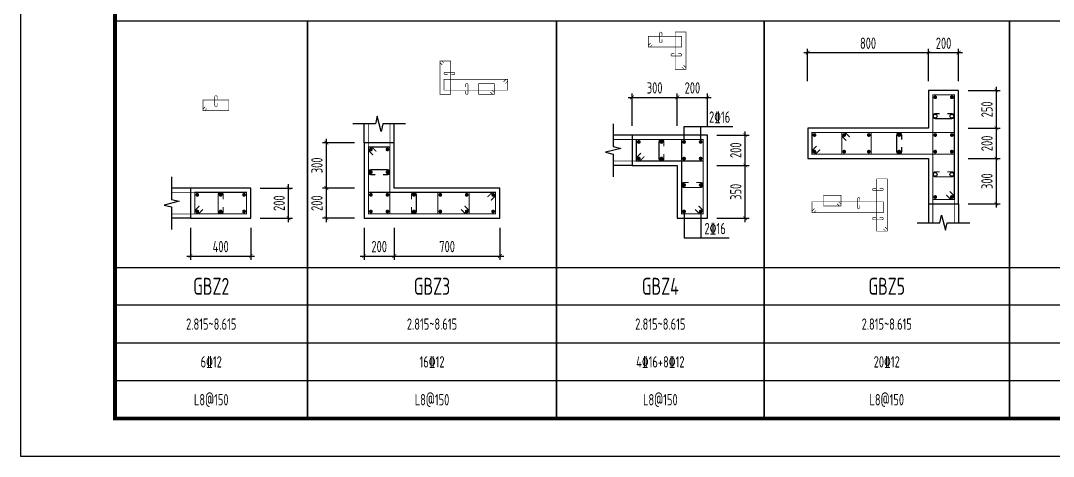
# Model space of a CAD drawing. Extents: x -1058961 to 23600, y -449123 to 2751847.
# Drawn here: x -459602 to -432238, y -150402 to -138873 of the extents above; entities that cross this region are included whole.
import ezdxf
from ezdxf.enums import TextEntityAlignment as Align

# ---------------------------------------------------------------- set-up
doc = ezdxf.new("R2010")
doc.units = 0
doc.header["$LTSCALE"] = 1000
doc.layers.get('0').update_dxf_attribs({"linetype": 'CONTINUOUS'})
doc.layers.get('DEFPOINTS').update_dxf_attribs({"linetype": 'CONTINUOUS'})
for name, color, linetype in [('-TK', 7, 'CONTINUOUS'), ('COLU_DE_DIM', 3, 'CONTINUOUS'), ('COLU_DE_TH', 7, 'CONTINUOUS'), ('LABEL', 1, 'CONTINUOUS'), ('LINK', 6, 'CONTINUOUS'), ('LINK-INDEX', 6, 'CONTINUOUS'), ('REIN', 6, 'CONTINUOUS'), ('TAB', 7, 'CONTINUOUS'), ('TAB_TEXT', 7, 'CONTINUOUS'), ('TEXT25', 2, 'CONTINUOUS'), ('THIN', 7, 'CONTINUOUS')]:
    doc.layers.add(name, color=color, linetype=linetype)
doc.styles.add('TSSD_DIMENSION', font='Tssdeng.shx', dxfattribs={"width": 0.7, "bigfont": 'tssdchn.shx'})
doc.styles.add('TSSD_REIN', font='tssdeng.shx', dxfattribs={"width": 0.7, "height": 300, "bigfont": 'tssdchn.shx'})
doc.dimstyles.new('TSSD_25_100', dxfattribs={"dimtxt": 300, "dimasz": 100, "dimexe": 100, "dimexo": 250, "dimgap": 100, "dimtad": 1, "dimdec": 0, "dimlfac": 0.25, "dimzin": 0, "dimdsep": 46, "dimtxsty": 'TSSD_DIMENSION', "dimblk": 'ARCHTICK', "dimcen": 0, "dimdle": 100, "dimclrt": 7, "dimadec": 0, "dimazin": 0, "dimtfac": 1, "dimtdec": 0, "dimtix": 1, "dimtmove": 2, "dimatfit": 3, "dimldrblk": 'ARCHTICK', "dimfxl": 0, "dimtolj": 1, "dimtzin": 0, "dimarcsym": 0})

# ---------------------------------------------------------------- blocks, each defined once
blk = doc.blocks.new('_ArchTick')
at = {"color": 0, "linetype": 'ByBlock', "const_width": 0.15}
blk.add_lwpolyline([(-0.5, -0.5), (0.5, 0.5)], dxfattribs=at)
blk = doc.blocks.new('*D71')
at = {"layer": 'COLU_DE_DIM', "color": 0, "lineweight": -2}
for p, q in [((-455102, -144352), (-455102, -145202)), ((-453502, -144352), (-453502, -145202)), ((-455202, -145102), (-453402, -145102))]:
    blk.add_line(p, q, dxfattribs=at)
at = {"layer": 'DEFPOINTS', "color": 0}
for p in [(-455102, -144102), (-453502, -144102), (-453502, -145102)]:
    blk.add_point(p, dxfattribs=at)
at = {"layer": 'COLU_DE_DIM', "color": 0, "lineweight": -2, "xscale": 100, "yscale": 100, "zscale": 100, "rotation": 180}
blk.add_blockref('_ArchTick', (-455102, -145102), dxfattribs=at)
at = {"layer": 'COLU_DE_DIM', "color": 0, "lineweight": -2, "xscale": 100, "yscale": 100, "zscale": 100}
blk.add_blockref('_ArchTick', (-453502, -145102), dxfattribs=at)
at = {"layer": 'COLU_DE_DIM', "color": 7, "insert": (-454302, -144852), "char_height": 300, "attachment_point": 5, "style": 'TSSD_DIMENSION'}
blk.add_mtext('\\A1;400', dxfattribs=at)
blk = doc.blocks.new('*D72')
at = {"layer": 'COLU_DE_DIM', "color": 0, "lineweight": -2}
for p, q in [((-453252, -143302), (-452402, -143302)), ((-452502, -144202), (-452502, -143202)), ((-453252, -144102), (-452402, -144102))]:
    blk.add_line(p, q, dxfattribs=at)
at = {"layer": 'DEFPOINTS', "color": 0}
for p in [(-453502, -143302), (-452502, -143302), (-453502, -144102)]:
    blk.add_point(p, dxfattribs=at)
at = {"layer": 'COLU_DE_DIM', "color": 0, "lineweight": -2, "xscale": 100, "yscale": 100, "zscale": 100}
for p, rotation in [((-452502, -143302), 90), ((-452502, -144102), 270)]:
    blk.add_blockref('_ArchTick', p, dxfattribs=dict(at, rotation=rotation))
at = {"layer": 'COLU_DE_DIM', "color": 7, "insert": (-452752, -143702), "char_height": 300, "attachment_point": 5, "rotation": 90, "style": 'TSSD_DIMENSION'}
blk.add_mtext('\\A1;200', dxfattribs=at)
blk = doc.blocks.new('*D77')
at = {"layer": 'COLU_DE_DIM', "color": 0, "lineweight": -2}
for p, q in [((-443502, -140902), (-442102, -140902)), ((-443402, -141652), (-443402, -140802)), ((-442202, -141652), (-442202, -140802))]:
    blk.add_line(p, q, dxfattribs=at)
at = {"layer": 'DEFPOINTS', "color": 0}
for p in [(-442202, -140902), (-443402, -141902), (-442202, -141902)]:
    blk.add_point(p, dxfattribs=at)
at = {"layer": 'COLU_DE_DIM', "color": 0, "lineweight": -2, "xscale": 100, "yscale": 100, "zscale": 100, "rotation": 180}
blk.add_blockref('_ArchTick', (-443402, -140902), dxfattribs=at)
at = {"layer": 'COLU_DE_DIM', "color": 0, "lineweight": -2, "xscale": 100, "yscale": 100, "zscale": 100}
blk.add_blockref('_ArchTick', (-442202, -140902), dxfattribs=at)
at = {"layer": 'COLU_DE_DIM', "color": 7, "insert": (-442802, -140652), "char_height": 300, "attachment_point": 5, "style": 'TSSD_DIMENSION'}
blk.add_mtext('\\A1;300', dxfattribs=at)
blk = doc.blocks.new('*D78')
at = {"layer": 'COLU_DE_DIM', "color": 0, "lineweight": -2}
for p, q in [((-442302, -140902), (-441302, -140902)), ((-442202, -141652), (-442202, -140802)), ((-441402, -141652), (-441402, -140802))]:
    blk.add_line(p, q, dxfattribs=at)
at = {"layer": 'DEFPOINTS', "color": 0}
for p in [(-441402, -140902), (-442202, -141902), (-441402, -141902)]:
    blk.add_point(p, dxfattribs=at)
at = {"layer": 'COLU_DE_DIM', "color": 0, "lineweight": -2, "xscale": 100, "yscale": 100, "zscale": 100, "rotation": 180}
blk.add_blockref('_ArchTick', (-442202, -140902), dxfattribs=at)
at = {"layer": 'COLU_DE_DIM', "color": 0, "lineweight": -2, "xscale": 100, "yscale": 100, "zscale": 100}
blk.add_blockref('_ArchTick', (-441402, -140902), dxfattribs=at)
at = {"layer": 'COLU_DE_DIM', "color": 7, "insert": (-441802, -140652), "char_height": 300, "attachment_point": 5, "style": 'TSSD_DIMENSION'}
blk.add_mtext('\\A1;200', dxfattribs=at)
blk = doc.blocks.new('*D79')
at = {"layer": 'COLU_DE_DIM', "color": 0, "lineweight": -2}
for p, q in [((-441152, -142702), (-440302, -142702)), ((-440402, -144202), (-440402, -142602)), ((-441152, -144102), (-440302, -144102))]:
    blk.add_line(p, q, dxfattribs=at)
at = {"layer": 'DEFPOINTS', "color": 0}
for p in [(-441402, -142702), (-440402, -142702), (-441402, -144102)]:
    blk.add_point(p, dxfattribs=at)
at = {"layer": 'COLU_DE_DIM', "color": 0, "lineweight": -2, "xscale": 100, "yscale": 100, "zscale": 100}
for p, rotation in [((-440402, -142702), 90), ((-440402, -144102), 270)]:
    blk.add_blockref('_ArchTick', p, dxfattribs=dict(at, rotation=rotation))
at = {"layer": 'COLU_DE_DIM', "color": 7, "insert": (-440652, -143402), "char_height": 300, "attachment_point": 5, "rotation": 90, "style": 'TSSD_DIMENSION'}
blk.add_mtext('\\A1;350', dxfattribs=at)
blk = doc.blocks.new('*D80')
at = {"layer": 'COLU_DE_DIM', "color": 0, "lineweight": -2}
for p, q in [((-441152, -141902), (-440302, -141902)), ((-440402, -142802), (-440402, -141802)), ((-441152, -142702), (-440302, -142702))]:
    blk.add_line(p, q, dxfattribs=at)
at = {"layer": 'DEFPOINTS', "color": 0}
for p in [(-441402, -141902), (-440402, -141902), (-441402, -142702)]:
    blk.add_point(p, dxfattribs=at)
at = {"layer": 'COLU_DE_DIM', "color": 0, "lineweight": -2, "xscale": 100, "yscale": 100, "zscale": 100}
for p, rotation in [((-440402, -141902), 90), ((-440402, -142702), 270)]:
    blk.add_blockref('_ArchTick', p, dxfattribs=dict(at, rotation=rotation))
at = {"layer": 'COLU_DE_DIM', "color": 7, "insert": (-440652, -142302), "char_height": 300, "attachment_point": 5, "rotation": 90, "style": 'TSSD_DIMENSION'}
blk.add_mtext('\\A1;200', dxfattribs=at)
blk = doc.blocks.new('*D93')
at = {"layer": 'COLU_DE_DIM', "color": 0, "lineweight": -2}
for p, q in [((-450502, -144352), (-450502, -145202)), ((-449702, -144352), (-449702, -145202)), ((-450602, -145102), (-449602, -145102))]:
    blk.add_line(p, q, dxfattribs=at)
at = {"layer": 'DEFPOINTS', "color": 0}
for p in [(-450502, -144102), (-449702, -144102), (-449702, -145102)]:
    blk.add_point(p, dxfattribs=at)
at = {"layer": 'COLU_DE_DIM', "color": 0, "lineweight": -2, "xscale": 100, "yscale": 100, "zscale": 100, "rotation": 180}
blk.add_blockref('_ArchTick', (-450502, -145102), dxfattribs=at)
at = {"layer": 'COLU_DE_DIM', "color": 0, "lineweight": -2, "xscale": 100, "yscale": 100, "zscale": 100}
blk.add_blockref('_ArchTick', (-449702, -145102), dxfattribs=at)
at = {"layer": 'COLU_DE_DIM', "color": 7, "insert": (-450102, -144852), "char_height": 300, "attachment_point": 5, "style": 'TSSD_DIMENSION'}
blk.add_mtext('\\A1;200', dxfattribs=at)
blk = doc.blocks.new('*D94')
at = {"layer": 'COLU_DE_DIM', "color": 0, "lineweight": -2}
for p, q in [((-449702, -144352), (-449702, -145202)), ((-446902, -144352), (-446902, -145202)), ((-449802, -145102), (-446802, -145102))]:
    blk.add_line(p, q, dxfattribs=at)
at = {"layer": 'DEFPOINTS', "color": 0}
for p in [(-449702, -144102), (-446902, -144102), (-446902, -145102)]:
    blk.add_point(p, dxfattribs=at)
at = {"layer": 'COLU_DE_DIM', "color": 0, "lineweight": -2, "xscale": 100, "yscale": 100, "zscale": 100, "rotation": 180}
blk.add_blockref('_ArchTick', (-449702, -145102), dxfattribs=at)
at = {"layer": 'COLU_DE_DIM', "color": 0, "lineweight": -2, "xscale": 100, "yscale": 100, "zscale": 100}
blk.add_blockref('_ArchTick', (-446902, -145102), dxfattribs=at)
at = {"layer": 'COLU_DE_DIM', "color": 7, "insert": (-448302, -144852), "char_height": 300, "attachment_point": 5, "style": 'TSSD_DIMENSION'}
blk.add_mtext('\\A1;700', dxfattribs=at)
blk = doc.blocks.new('*D95')
at = {"layer": 'COLU_DE_DIM', "color": 0, "lineweight": -2}
for p, q in [((-450752, -143302), (-451602, -143302)), ((-451502, -144202), (-451502, -143202)), ((-450752, -144102), (-451602, -144102))]:
    blk.add_line(p, q, dxfattribs=at)
at = {"layer": 'DEFPOINTS', "color": 0}
for p in [(-451502, -143302), (-450502, -143302), (-450502, -144102)]:
    blk.add_point(p, dxfattribs=at)
at = {"layer": 'COLU_DE_DIM', "color": 0, "lineweight": -2, "xscale": 100, "yscale": 100, "zscale": 100}
for p, rotation in [((-451502, -143302), 90), ((-451502, -144102), 270)]:
    blk.add_blockref('_ArchTick', p, dxfattribs=dict(at, rotation=rotation))
at = {"layer": 'COLU_DE_DIM', "color": 7, "insert": (-451752, -143702), "char_height": 300, "attachment_point": 5, "rotation": 90, "style": 'TSSD_DIMENSION'}
blk.add_mtext('\\A1;200', dxfattribs=at)
blk = doc.blocks.new('*D96')
at = {"layer": 'COLU_DE_DIM', "color": 0, "lineweight": -2}
for p, q in [((-451502, -143402), (-451502, -142002)), ((-450752, -142102), (-451602, -142102)), ((-450752, -143302), (-451602, -143302))]:
    blk.add_line(p, q, dxfattribs=at)
at = {"layer": 'DEFPOINTS', "color": 0}
for p in [(-451502, -142102), (-450502, -142102), (-450502, -143302)]:
    blk.add_point(p, dxfattribs=at)
at = {"layer": 'COLU_DE_DIM', "color": 0, "lineweight": -2, "xscale": 100, "yscale": 100, "zscale": 100}
for p, rotation in [((-451502, -142102), 90), ((-451502, -143302), 270)]:
    blk.add_blockref('_ArchTick', p, dxfattribs=dict(at, rotation=rotation))
at = {"layer": 'COLU_DE_DIM', "color": 7, "insert": (-451752, -142702), "char_height": 300, "attachment_point": 5, "rotation": 90, "style": 'TSSD_DIMENSION'}
blk.add_mtext('\\A1;300', dxfattribs=at)
blk = doc.blocks.new('*D1308')
at = {"layer": 'COLU_DE_DIM', "color": 0, "lineweight": -2}
for p, q in [((-434497, -142520), (-433647, -142520)), ((-433747, -143820), (-433747, -142420)), ((-434497, -143720), (-433647, -143720))]:
    blk.add_line(p, q, dxfattribs=at)
at = {"layer": 'DEFPOINTS', "color": 0}
for p in [(-434747, -142520), (-433747, -142520), (-434747, -143720)]:
    blk.add_point(p, dxfattribs=at)
at = {"layer": 'COLU_DE_DIM', "color": 0, "lineweight": -2, "xscale": 100, "yscale": 100, "zscale": 100}
for p, rotation in [((-433747, -142520), 90), ((-433747, -143720), 270)]:
    blk.add_blockref('_ArchTick', p, dxfattribs=dict(at, rotation=rotation))
at = {"layer": 'COLU_DE_DIM', "color": 7, "insert": (-433997, -143120), "char_height": 300, "attachment_point": 5, "rotation": 90, "style": 'TSSD_DIMENSION'}
blk.add_mtext('\\A1;300', dxfattribs=at)
blk = doc.blocks.new('*D1309')
at = {"layer": 'COLU_DE_DIM', "color": 0, "lineweight": -2}
for p, q in [((-434497, -141720), (-433647, -141720)), ((-433747, -142620), (-433747, -141620)), ((-434497, -142520), (-433647, -142520))]:
    blk.add_line(p, q, dxfattribs=at)
at = {"layer": 'DEFPOINTS', "color": 0}
for p in [(-434747, -141720), (-433747, -141720), (-434747, -142520)]:
    blk.add_point(p, dxfattribs=at)
at = {"layer": 'COLU_DE_DIM', "color": 0, "lineweight": -2, "xscale": 100, "yscale": 100, "zscale": 100}
for p, rotation in [((-433747, -141720), 90), ((-433747, -142520), 270)]:
    blk.add_blockref('_ArchTick', p, dxfattribs=dict(at, rotation=rotation))
at = {"layer": 'COLU_DE_DIM', "color": 7, "insert": (-433997, -142120), "char_height": 300, "attachment_point": 5, "rotation": 90, "style": 'TSSD_DIMENSION'}
blk.add_mtext('\\A1;200', dxfattribs=at)
blk = doc.blocks.new('*D1310')
at = {"layer": 'COLU_DE_DIM', "color": 0, "lineweight": -2}
for p, q in [((-433747, -141820), (-433747, -140620)), ((-434497, -140720), (-433647, -140720)), ((-434497, -141720), (-433647, -141720))]:
    blk.add_line(p, q, dxfattribs=at)
at = {"layer": 'DEFPOINTS', "color": 0}
for p in [(-434747, -140720), (-433747, -140720), (-434747, -141720)]:
    blk.add_point(p, dxfattribs=at)
at = {"layer": 'COLU_DE_DIM', "color": 0, "lineweight": -2, "xscale": 100, "yscale": 100, "zscale": 100}
for p, rotation in [((-433747, -140720), 90), ((-433747, -141720), 270)]:
    blk.add_blockref('_ArchTick', p, dxfattribs=dict(at, rotation=rotation))
at = {"layer": 'COLU_DE_DIM', "color": 7, "insert": (-433997, -141220), "char_height": 300, "attachment_point": 5, "rotation": 90, "style": 'TSSD_DIMENSION'}
blk.add_mtext('\\A1;250', dxfattribs=at)
blk = doc.blocks.new('*D1311')
at = {"layer": 'COLU_DE_DIM', "color": 0, "lineweight": -2}
for p, q in [((-434647, -139720), (-435647, -139720)), ((-435547, -140470), (-435547, -139620)), ((-434747, -140470), (-434747, -139620))]:
    blk.add_line(p, q, dxfattribs=at)
at = {"layer": 'DEFPOINTS', "color": 0}
for p in [(-435547, -139720), (-435547, -140720), (-434747, -140720)]:
    blk.add_point(p, dxfattribs=at)
at = {"layer": 'COLU_DE_DIM', "color": 0, "lineweight": -2, "xscale": 100, "yscale": 100, "zscale": 100}
for p, rotation in [((-435547, -139720), 179.9999998932783), ((-434747, -139720), 359.9999998932783)]:
    blk.add_blockref('_ArchTick', p, dxfattribs=dict(at, rotation=rotation))
at = {"layer": 'COLU_DE_DIM', "color": 7, "insert": (-435147, -139470), "char_height": 300, "attachment_point": 5, "rotation": 360, "style": 'TSSD_DIMENSION'}
blk.add_mtext('\\A1;200', dxfattribs=at)
blk = doc.blocks.new('*D1312')
at = {"layer": 'COLU_DE_DIM', "color": 0, "lineweight": -2}
for p, q in [((-435447, -139720), (-438848, -139720)), ((-438748, -140470), (-438748, -139620)), ((-435547, -140470), (-435547, -139620))]:
    blk.add_line(p, q, dxfattribs=at)
at = {"layer": 'DEFPOINTS', "color": 0}
for p in [(-438748, -139720), (-438748, -140720), (-435547, -140720)]:
    blk.add_point(p, dxfattribs=at)
at = {"layer": 'COLU_DE_DIM', "color": 0, "lineweight": -2, "xscale": 100, "yscale": 100, "zscale": 100}
for p, rotation in [((-438748, -139720), 179.9999998932783), ((-435547, -139720), 359.9999998932783)]:
    blk.add_blockref('_ArchTick', p, dxfattribs=dict(at, rotation=rotation))
at = {"layer": 'COLU_DE_DIM', "color": 7, "insert": (-437148, -139470), "char_height": 300, "attachment_point": 5, "rotation": 360, "style": 'TSSD_DIMENSION'}
blk.add_mtext('\\A1;800', dxfattribs=at)
blk = doc.blocks.new('A1')
blk.add_lwpolyline([(0, 59400), (0, 0), (84100, 0), (84100, 59400)], close=True)
at = {"const_width": 100}
blk.add_lwpolyline([(2500, 58400), (2500, 1000), (83100, 1000), (83100, 58400)], close=True, dxfattribs=at)

msp = doc.modelspace()

# ---------------------------------------------------------------- linework, layer by layer
at = {"layer": 'COLU_DE_TH'}
for points in [[(-435547.25, -143719.64), (-434747.25, -143719.64), (-434747.25, -140719.64), (-435547.25, -140719.64), (-435547.25, -141719.64), (-438747.75, -141719.64), (-438747.75, -142519.64), (-435547.25, -142519.64), (-435547.25, -143719.64)], [(-443402.3, -141902.49), (-443402.3, -142702.49), (-442202.3, -142702.49), (-442202.3, -144102.49), (-441402.3, -144102.49), (-441402.3, -141902.49), (-443402.3, -141902.49)], [(-449702.31, -142102.49), (-450502.31, -142102.49), (-450502.31, -144102.49), (-446902.3, -144102.49), (-446902.3, -143302.49), (-449702.31, -143302.49), (-449702.31, -142102.49)], [(-455102.31, -143302.49), (-455102.31, -144102.49), (-453502.31, -144102.49), (-453502.31, -143302.49), (-455102.31, -143302.49)]]:
    msp.add_lwpolyline(points, close=True, dxfattribs=at)
at = {"layer": 'LABEL'}
for p, q in [((-442022.3, -141675.04), (-440733.58, -141675.04)), ((-442022.3, -142082.49), (-442022.3, -141675.04)), ((-441582.3, -142082.49), (-441582.3, -141675.04)), ((-442022.3, -143922.49), (-442022.3, -144618.36)), ((-441582.3, -143922.49), (-441582.3, -144618.36)), ((-442022.3, -144618.36), (-440827.69, -144618.36))]:
    msp.add_line(p, q, dxfattribs=at)
at = {"layer": 'LINK', "const_width": 30}
for points in [[(-434982.25, -143392.71), (-434862.25, -143512.71), (-434862.25, -143604.64), (-435432.25, -143604.64), (-435432.25, -140834.64), (-434862.25, -140834.64), (-434862.25, -143604.64), (-434954.18, -143604.64), (-435074.18, -143484.64)], [(-443075.37, -142467.49), (-443195.37, -142587.49), (-443287.3, -142587.49), (-443287.3, -142017.49), (-441517.3, -142017.49), (-441517.3, -142587.49), (-443287.3, -142587.49), (-443287.3, -142495.56), (-443167.3, -142375.56)], [(-441637.3, -143775.56), (-441517.3, -143895.56), (-441517.3, -143987.49), (-442087.3, -143987.49), (-442087.3, -142017.49), (-441517.3, -142017.49), (-441517.3, -143987.49), (-441609.22, -143987.49), (-441729.22, -143867.49)], [(-438420.83, -142284.64), (-438540.83, -142404.64), (-438632.75, -142404.64), (-438632.75, -141834.64), (-434862.25, -141834.64), (-434862.25, -142404.64), (-438632.75, -142404.64), (-438632.75, -142312.71), (-438512.75, -142192.71)], [(-437724.36, -142046.56), (-437844.36, -141926.56), (-437844.36, -141834.64), (-437063.06, -141834.64), (-437063.06, -142404.64), (-437844.36, -142404.64), (-437844.36, -141834.64), (-437752.44, -141834.64), (-437632.44, -141954.64)], [(-450267.31, -142429.41), (-450387.31, -142309.41), (-450387.31, -142217.49), (-449817.31, -142217.49), (-449817.31, -143987.49), (-450387.31, -143987.49), (-450387.31, -142217.49), (-450295.39, -142217.49), (-450175.39, -142337.49)], [(-454775.39, -143867.49), (-454895.39, -143987.49), (-454987.31, -143987.49), (-454987.31, -143417.49), (-453617.31, -143417.49), (-453617.31, -143987.49), (-454987.31, -143987.49), (-454987.31, -143895.56), (-454867.31, -143775.56)], [(-447229.22, -143537.49), (-447109.22, -143417.49), (-447017.3, -143417.49), (-447017.3, -143987.49), (-450387.31, -143987.49), (-450387.31, -143417.49), (-447017.3, -143417.49), (-447017.3, -143509.41), (-447137.3, -143629.41)], [(-447837.3, -143775.56), (-447717.3, -143895.56), (-447717.3, -143987.49), (-448547.3, -143987.49), (-448547.3, -143417.49), (-447717.3, -143417.49), (-447717.3, -143987.49), (-447809.22, -143987.49), (-447929.22, -143867.49)]]:
    msp.add_lwpolyline(points, dxfattribs=at)
for points in [[(-435247.25, -141334.64), (-435367.25, -141334.64, 1), (-435367.25, -141464.64), (-434927.25, -141464.64, 1), (-434927.25, -141334.64), (-435047.25, -141334.64)], [(-442557.3, -142202.49), (-442557.3, -142082.49, 1), (-442687.3, -142082.49), (-442687.3, -142522.49, 1), (-442557.3, -142522.49), (-442557.3, -142402.49)], [(-436258.06, -142019.64), (-436258.06, -141899.64, 1), (-436388.06, -141899.64), (-436388.06, -142339.64, 1), (-436258.06, -142339.64), (-436258.06, -142219.64)], [(-450002.31, -142947.49), (-449882.31, -142947.49, 1), (-449882.31, -142817.49), (-450322.31, -142817.49, 1), (-450322.31, -142947.49), (-450202.31, -142947.49)], [(-435247.25, -142874.64), (-435367.25, -142874.64, 1), (-435367.25, -143004.64), (-434927.25, -143004.64, 1), (-434927.25, -142874.64), (-435047.25, -142874.64)], [(-441902.3, -143157.49), (-442022.3, -143157.49, 1), (-442022.3, -143287.49), (-441582.3, -143287.49, 1), (-441582.3, -143157.49), (-441702.3, -143157.49)], [(-454237.31, -143602.49), (-454237.31, -143482.49, 1), (-454367.31, -143482.49), (-454367.31, -143922.49, 1), (-454237.31, -143922.49), (-454237.31, -143802.49)], [(-449247.31, -143802.49), (-449247.31, -143922.49, 1), (-449117.31, -143922.49), (-449117.31, -143482.49, 1), (-449247.31, -143482.49), (-449247.31, -143602.49)]]:
    msp.add_lwpolyline(points, format="xyb", dxfattribs=at)
at = {"layer": 'LINK-INDEX', "const_width": 15}
for points in [[(-442863.83, -139510.18), (-442923.83, -139570.18), (-442969.8, -139570.18), (-442969.8, -139285.18), (-442084.8, -139285.18), (-442084.8, -139570.18), (-442969.8, -139570.18), (-442969.8, -139524.21), (-442909.8, -139464.21)], [(-442034.8, -140054.21), (-441974.8, -140114.21), (-441974.8, -140160.18), (-442259.8, -140160.18), (-442259.8, -139175.18), (-441974.8, -139175.18), (-441974.8, -140160.18), (-442020.76, -140160.18), (-442080.76, -140100.18)], [(-448432.79, -140043.11), (-448492.79, -139983.11), (-448492.79, -139937.15), (-448207.79, -139937.15), (-448207.79, -140822.15), (-448492.79, -140822.15), (-448492.79, -139937.15), (-448446.83, -139937.15), (-448386.83, -139997.15)], [(-446803.74, -140487.15), (-446743.74, -140427.15), (-446697.78, -140427.15), (-446697.78, -140712.15), (-448382.79, -140712.15), (-448382.79, -140427.15), (-446697.78, -140427.15), (-446697.78, -140473.11), (-446757.78, -140533.11)], [(-447107.78, -140716.19), (-447047.78, -140776.19), (-447047.78, -140822.15), (-447462.79, -140822.15), (-447462.79, -140537.15), (-447047.78, -140537.15), (-447047.78, -140822.15), (-447093.75, -140822.15), (-447153.75, -140762.15)], [(-454663.85, -141194.99), (-454723.85, -141254.99), (-454769.81, -141254.99), (-454769.81, -140969.99), (-454084.81, -140969.99), (-454084.81, -141254.99), (-454769.81, -141254.99), (-454769.81, -141209.03), (-454709.81, -141149.03)], [(-436694.8, -144336.44), (-436634.8, -144396.44), (-436634.8, -144442.41), (-436919.8, -144442.41), (-436919.8, -143057.41), (-436634.8, -143057.41), (-436634.8, -144442.41), (-436680.76, -144442.41), (-436740.76, -144382.41)], [(-438524.09, -143892.4), (-438584.09, -143952.4), (-438630.05, -143952.4), (-438630.05, -143667.4), (-436744.8, -143667.41), (-436744.8, -143952.41), (-438630.05, -143952.4), (-438630.05, -143906.44), (-438570.05, -143846.44)], [(-437923.7, -143671.44), (-437863.7, -143731.44), (-437863.7, -143777.4), (-438328.7, -143777.4), (-438328.7, -143492.4), (-437863.7, -143492.4), (-437863.7, -143777.4), (-437909.66, -143777.4), (-437969.66, -143717.4)]]:
    msp.add_lwpolyline(points, dxfattribs=at)
for points in [[(-442604.8, -139267.68), (-442604.8, -139207.68, 1), (-442669.8, -139207.68), (-442669.8, -139427.68, 1), (-442604.8, -139427.68), (-442604.8, -139367.68)], [(-442277.3, -139745.18), (-442337.3, -139745.18, 1), (-442337.3, -139810.18), (-442117.3, -139810.18, 1), (-442117.3, -139745.18), (-442177.3, -139745.18)], [(-448190.29, -140302.15), (-448130.29, -140302.15, 1), (-448130.29, -140237.15), (-448350.29, -140237.15, 1), (-448350.29, -140302.15), (-448290.29, -140302.15)], [(-447812.79, -140729.65), (-447812.79, -140789.65, 1), (-447747.79, -140789.65), (-447747.79, -140569.65, 1), (-447812.79, -140569.65), (-447812.79, -140629.65)], [(-454394.81, -140952.49), (-454394.81, -140892.49, 1), (-454459.81, -140892.49), (-454459.81, -141112.49, 1), (-454394.81, -141112.49), (-454394.81, -141052.49)], [(-436937.3, -143307.41), (-436997.3, -143307.41, 1), (-436997.3, -143372.41), (-436777.3, -143372.41, 1), (-436777.3, -143307.41), (-436837.3, -143307.41)], [(-437364.92, -143649.9), (-437364.92, -143589.9, 1), (-437429.92, -143589.9), (-437429.92, -143809.9, 1), (-437364.92, -143809.9), (-437364.92, -143749.9)], [(-436937.3, -144077.41), (-436997.3, -144077.41, 1), (-436997.3, -144142.41), (-436777.3, -144142.41, 1), (-436777.3, -144077.41), (-436837.3, -144077.41)]]:
    msp.add_lwpolyline(points, format="xyb", dxfattribs=at)
at = {"layer": 'LINK-INDEX', "color": 1, "const_width": 20}
for points in [[(-450387.31, -142317.49), (-450387.31, -141602.49)], [(-449817.31, -142317.49), (-449817.31, -141602.49)], [(-443187.3, -142017.49), (-443902.3, -142017.49)], [(-443187.3, -142587.49), (-443902.3, -142587.49)], [(-454887.31, -143417.49), (-455602.31, -143417.49)], [(-435432.25, -143504.64), (-435432.25, -144219.64)], [(-434862.25, -143504.64), (-434862.25, -144219.64)], [(-454887.31, -143987.49), (-455602.31, -143987.49)]]:
    msp.add_lwpolyline(points, dxfattribs=at)
at = {"layer": 'REIN', "const_width": 50}
for points in [[(-435367.25, -140924.64, 1), (-435367.25, -140874.64, 1), (-435367.25, -140924.64)], [(-434927.25, -140924.64, 1), (-434927.25, -140874.64, 1), (-434927.25, -140924.64)], [(-438567.75, -141924.64, 1), (-438567.75, -141874.64, 1), (-438567.75, -141924.64)], [(-437804.36, -141899.64, 1), (-437754.36, -141899.64, 1), (-437804.36, -141899.64)], [(-437153.06, -141899.64, 1), (-437103.06, -141899.64, 1), (-437153.06, -141899.64)], [(-436348.06, -141899.64, 1), (-436298.06, -141899.64, 1), (-436348.06, -141899.64)], [(-435367.25, -141924.64, 1), (-435367.25, -141874.64, 1), (-435367.25, -141924.64)], [(-434927.25, -141924.64, 1), (-434927.25, -141874.64, 1), (-434927.25, -141924.64)], [(-450347.31, -142282.49, 1), (-450297.31, -142282.49, 1), (-450347.31, -142282.49)], [(-449907.31, -142282.49, 1), (-449857.31, -142282.49, 1), (-449907.31, -142282.49)], [(-443247.3, -142082.49, 1), (-443197.3, -142082.49, 1), (-443247.3, -142082.49)], [(-442647.3, -142082.49, 1), (-442597.3, -142082.49, 1), (-442647.3, -142082.49)], [(-442047.3, -142082.49, 1), (-441997.3, -142082.49, 1), (-442047.3, -142082.49)], [(-441607.3, -142082.49, 1), (-441557.3, -142082.49, 1), (-441607.3, -142082.49)], [(-438567.75, -142364.64, 1), (-438567.75, -142314.64, 1), (-438567.75, -142364.64)], [(-437804.36, -142339.64, 1), (-437754.36, -142339.64, 1), (-437804.36, -142339.64)], [(-437153.06, -142339.64, 1), (-437103.06, -142339.64, 1), (-437153.06, -142339.64)], [(-436348.06, -142339.64, 1), (-436298.06, -142339.64, 1), (-436348.06, -142339.64)], [(-435367.25, -142364.64, 1), (-435367.25, -142314.64, 1), (-435367.25, -142364.64)], [(-434927.25, -142364.64, 1), (-434927.25, -142314.64, 1), (-434927.25, -142364.64)], [(-443247.3, -142522.49, 1), (-443197.3, -142522.49, 1), (-443247.3, -142522.49)], [(-442647.3, -142522.49, 1), (-442597.3, -142522.49, 1), (-442647.3, -142522.49)], [(-442047.3, -142522.49, 1), (-441997.3, -142522.49, 1), (-442047.3, -142522.49)], [(-441607.3, -142522.49, 1), (-441557.3, -142522.49, 1), (-441607.3, -142522.49)], [(-450347.31, -142882.49, 1), (-450297.31, -142882.49, 1), (-450347.31, -142882.49)], [(-449907.31, -142882.49, 1), (-449857.31, -142882.49, 1), (-449907.31, -142882.49)], [(-442047.3, -143222.49, 1), (-441997.3, -143222.49, 1), (-442047.3, -143222.49)], [(-441607.3, -143222.49, 1), (-441557.3, -143222.49, 1), (-441607.3, -143222.49)], [(-454947.31, -143482.49, 1), (-454897.31, -143482.49, 1), (-454947.31, -143482.49)], [(-454327.31, -143482.49, 1), (-454277.31, -143482.49, 1), (-454327.31, -143482.49)], [(-453707.31, -143482.49, 1), (-453657.31, -143482.49, 1), (-453707.31, -143482.49)], [(-450347.31, -143482.49, 1), (-450297.31, -143482.49, 1), (-450347.31, -143482.49)], [(-449907.31, -143482.49, 1), (-449857.31, -143482.49, 1), (-449907.31, -143482.49)], [(-449207.31, -143482.49, 1), (-449157.31, -143482.49, 1), (-449207.31, -143482.49)], [(-448507.3, -143482.49, 1), (-448457.3, -143482.49, 1), (-448507.3, -143482.49)], [(-447807.3, -143482.49, 1), (-447757.3, -143482.49, 1), (-447807.3, -143482.49)], [(-447107.3, -143482.49, 1), (-447057.3, -143482.49, 1), (-447107.3, -143482.49)], [(-435367.25, -143564.64, 1), (-435367.25, -143514.64, 1), (-435367.25, -143564.64)], [(-434927.25, -143564.64, 1), (-434927.25, -143514.64, 1), (-434927.25, -143564.64)], [(-454947.31, -143922.49, 1), (-454897.31, -143922.49, 1), (-454947.31, -143922.49)], [(-454327.31, -143922.49, 1), (-454277.31, -143922.49, 1), (-454327.31, -143922.49)], [(-453707.31, -143922.49, 1), (-453657.31, -143922.49, 1), (-453707.31, -143922.49)], [(-450347.31, -143922.49, 1), (-450297.31, -143922.49, 1), (-450347.31, -143922.49)], [(-449907.31, -143922.49, 1), (-449857.31, -143922.49, 1), (-449907.31, -143922.49)], [(-449207.31, -143922.49, 1), (-449157.31, -143922.49, 1), (-449207.31, -143922.49)], [(-448507.3, -143922.49, 1), (-448457.3, -143922.49, 1), (-448507.3, -143922.49)], [(-447807.3, -143922.49, 1), (-447757.3, -143922.49, 1), (-447807.3, -143922.49)], [(-447107.3, -143922.49, 1), (-447057.3, -143922.49, 1), (-447107.3, -143922.49)], [(-442047.3, -143922.49, 1), (-441997.3, -143922.49, 1), (-442047.3, -143922.49)], [(-441607.3, -143922.49, 1), (-441557.3, -143922.49, 1), (-441607.3, -143922.49)]]:
    msp.add_lwpolyline(points, format="xyb", close=True, dxfattribs=at)
at = {"layer": 'REIN'}
for centre in [(-435367.25, -141399.64), (-434927.25, -141399.64), (-435367.25, -142939.64), (-434927.25, -142939.64)]:
    msp.add_circle(centre, 50, dxfattribs=at)
at = {"layer": 'TAB'}
for points in [[(-457102.31, -138872.94), (-452002.31, -138872.94), (-452002.31, -149402.49), (-457102.31, -149402.49), (-457102.31, -138872.94), (-457102.31, -145402.49), (-452002.31, -145402.49), (-452002.31, -146402.49), (-457102.31, -146402.49), (-457102.31, -147402.49), (-452002.31, -147402.49), (-452002.31, -148402.49), (-457102.31, -148402.49)], [(-452002.31, -138872.94), (-445402.3, -138872.94), (-445402.3, -149402.49), (-452002.31, -149402.49), (-452002.31, -138872.94), (-452002.31, -145402.49), (-445402.3, -145402.49), (-445402.3, -146402.49), (-452002.31, -146402.49), (-452002.31, -147402.49), (-445402.3, -147402.49), (-445402.3, -148402.49), (-452002.31, -148402.49)], [(-445402.3, -138872.94), (-439902.3, -138872.94), (-439902.3, -149402.49), (-445402.3, -149402.49), (-445402.3, -138872.94), (-445402.3, -145402.49), (-439902.3, -145402.49), (-439902.3, -146402.49), (-445402.3, -146402.49), (-445402.3, -147402.49), (-439902.3, -147402.49), (-439902.3, -148402.49), (-445402.3, -148402.49)], [(-439902.3, -138872.94), (-433402.3, -138872.94), (-433402.3, -149402.49), (-439902.3, -149402.49), (-439902.3, -138872.94), (-439902.3, -145402.49), (-433402.3, -145402.49), (-433402.3, -146402.49), (-439902.3, -146402.49), (-439902.3, -147402.49), (-433402.3, -147402.49), (-433402.3, -148402.49), (-439902.3, -148402.49)], [(-433402.3, -138872.94), (-427902.3, -138872.94), (-427902.3, -149402.49), (-433402.3, -149402.49), (-433402.3, -138872.94), (-433402.3, -145402.49), (-427902.3, -145402.49), (-427902.3, -146402.49), (-433402.3, -146402.49), (-433402.3, -147402.49), (-427902.3, -147402.49), (-427902.3, -148402.49), (-433402.3, -148402.49)]]:
    msp.add_lwpolyline(points, dxfattribs=at)
at = {"layer": 'THIN'}
for p, q in [((-450502.31, -142102.49), (-450502.31, -141602.49)), ((-449702.31, -142102.49), (-449702.31, -141602.49)), ((-443402.3, -141902.49), (-443902.3, -141902.49)), ((-443402.3, -142702.49), (-443902.3, -142702.49)), ((-455102.31, -143302.49), (-455602.31, -143302.49)), ((-435547.25, -143719.64), (-435547.25, -144219.64)), ((-434747.25, -143719.64), (-434747.25, -144219.64)), ((-455102.31, -144102.49), (-455602.31, -144102.49))]:
    msp.add_line(p, q, dxfattribs=at)
for points in [[(-449402.31, -141602.49), (-450002.31, -141602.49), (-450052.31, -141802.49), (-450152.31, -141402.49), (-450202.31, -141602.49), (-450802.31, -141602.49)], [(-443902.3, -141602.49), (-443902.3, -142202.49), (-443702.3, -142252.49), (-444102.3, -142352.49), (-443902.3, -142402.49), (-443902.3, -143002.49)], [(-455602.31, -143002.49), (-455602.31, -143602.49), (-455402.31, -143652.49), (-455802.31, -143752.49), (-455602.31, -143802.49), (-455602.31, -144402.49)], [(-435847.25, -144219.64), (-435247.25, -144219.64), (-435197.25, -144019.64), (-435097.25, -144419.64), (-435047.25, -144219.64), (-434447.25, -144219.64)]]:
    msp.add_lwpolyline(points, dxfattribs=at)

# ---------------------------------------------------------------- block references
at = {"layer": '-TK'}
msp.add_blockref('A1', (-459602.31, -150402.49), dxfattribs=at)

# ---------------------------------------------------------------- texts
at = {"layer": 'TAB_TEXT', "style": 'TSSD_REIN', "width": 0.7}
for s, height, p in [('GBZ2', 450, (-454552.31, -145902.49)), ('GBZ3', 450, (-448702.3, -145902.49)), ('GBZ4', 450, (-442652.3, -145902.49)), ('GBZ5', 450, (-436652.3, -145902.49)), ('2.815~8.615', 300, (-454552.31, -146902.49)), ('2.815~8.615', 300, (-448702.3, -146902.49)), ('2.815~8.615', 300, (-442652.3, -146902.49)), ('2.815~8.615', 300, (-436652.3, -146902.49)), ('6%%13212', 300, (-454552.31, -147902.49)), ('16%%13212', 300, (-448702.3, -147902.49)), ('L8@150', 300, (-454552.31, -148902.49)), ('L8@150', 300, (-448702.3, -148902.49)), ('L8@150', 300, (-442652.3, -148902.49)), ('L8@150', 300, (-436652.3, -148902.49))]:
    msp.add_text(s, height=height, dxfattribs=at).set_placement(p, align=Align.MIDDLE)
at = {"layer": 'TAB_TEXT', "color": 1, "style": 'TSSD_REIN', "width": 0.7}
for s, p in [('4%%13216+8%%13212', (-442652.3, -147902.49)), ('20%%13212', (-436652.3, -147902.49))]:
    msp.add_text(s, height=300, dxfattribs=at).set_placement(p, align=Align.MIDDLE)
at = {"layer": 'TEXT25', "color": 1, "style": 'TSSD_REIN', "width": 0.7}
for p in [(-441361.52, -141663.97), (-441482.3, -144614.97)]:
    msp.add_text('2%%13216', height=300, dxfattribs=at).set_placement(p, align=Align.BOTTOM_LEFT)

# ---------------------------------------------------------------- dimensions: what is measured, and where the dimension line sits
at = {"layer": 'COLU_DE_DIM'}
for base, p1, p2, angle, picture, middle in [((-438747.75, -139719.64), (-435547.25, -140719.64), (-438747.75, -140719.64), 180, '*D1312', (-437147.5, -139469.64)), ((-435547.25, -139719.64), (-434747.25, -140719.64), (-435547.25, -140719.64), 180, '*D1311', (-435147.25, -139469.64)), ((-433747.25, -140719.64), (-434747.25, -141719.64), (-434747.25, -140719.64), 90, '*D1310', (-433997.25, -141219.64)), ((-433747.25, -141719.64), (-434747.25, -142519.64), (-434747.25, -141719.64), 90, '*D1309', (-433997.25, -142119.64)), ((-451502.31, -142102.49), (-450502.31, -143302.49), (-450502.31, -142102.49), 90, '*D96', (-451752.31, -142702.49)), ((-440402.3, -141902.49), (-441402.3, -142702.49), (-441402.3, -141902.49), 90, '*D80', (-440652.3, -142302.49)), ((-433747.25, -142519.64), (-434747.25, -143719.64), (-434747.25, -142519.64), 90, '*D1308', (-433997.25, -143119.64)), ((-440402.3, -142702.49), (-441402.3, -144102.49), (-441402.3, -142702.49), 90, '*D79', (-440652.3, -143402.49)), ((-452502.31, -143302.49), (-453502.31, -144102.49), (-453502.31, -143302.49), 90, '*D72', (-452752.31, -143702.49)), ((-451502.31, -143302.49), (-450502.31, -144102.49), (-450502.31, -143302.49), 90, '*D95', (-451752.31, -143702.49))]:
    dim = msp.add_linear_dim(base=base, p1=p1, p2=p2, angle=angle, dimstyle='TSSD_25_100', dxfattribs=at)
    dim.commit()
    dim.dimension.update_dxf_attribs({"geometry": picture, "text_midpoint": middle})
for base, p1, p2, picture, middle in [((-442202.3, -140902.49), (-443402.3, -141902.49), (-442202.3, -141902.49), '*D77', (-442802.3, -140652.49)), ((-441402.3, -140902.49), (-442202.3, -141902.49), (-441402.3, -141902.49), '*D78', (-441802.3, -140652.49)), ((-453502.31, -145102.49), (-455102.31, -144102.49), (-453502.31, -144102.49), '*D71', (-454302.31, -144852.49)), ((-449702.31, -145102.49), (-450502.31, -144102.49), (-449702.31, -144102.49), '*D93', (-450102.31, -144852.49)), ((-446902.3, -145102.49), (-449702.31, -144102.49), (-446902.3, -144102.49), '*D94', (-448302.3, -144852.49))]:
    dim = msp.add_linear_dim(base=base, p1=p1, p2=p2, dimstyle='TSSD_25_100', dxfattribs=at)
    dim.commit()
    dim.dimension.update_dxf_attribs({"geometry": picture, "text_midpoint": middle})

doc.saveas('drawing.dxf')
